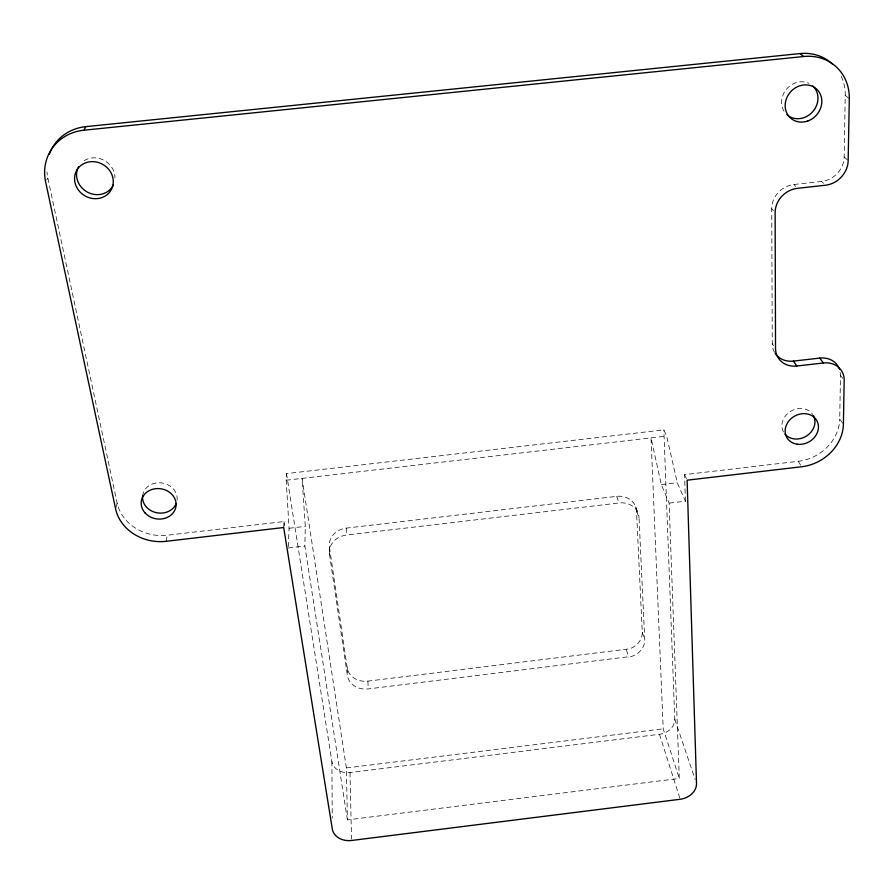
<?xml version="1.0" encoding="UTF-8"?>
<svg xmlns="http://www.w3.org/2000/svg" width="894" height="894" viewBox="0 0 894 894"><rect width="100%" height="100%" fill="white"/><g stroke="black" fill="none" stroke-linecap="round" stroke-linejoin="round"><path stroke-width="0.67" stroke-dasharray="4.47 3.35" d="M842.651 423.197L839.723 419.018L840.472 375.29A21.735 18.74 -32.1 0 0 840.125 371.524M774.472 352.247A22.004 19.232 -33.2 0 1 772.26 343.698L771.734 208.704A23.155 20.618 -41.4 0 1 793.872 184.499L821.631 181.437A23.624 20.942 -44.9 0 0 844.182 156.953L845.221 95.423A48.555 43.415 -49 0 0 840.069 73.911M347.408 819.887L304.854 546.044L305.312 526.365L302.094 478.391L346.38 767.946L347.408 819.887L679.295 778.451L669.103 503.121L661.314 484.593L651.022 437.87L663.214 728.8L679.295 778.451M288.293 546.692L289.075 528.265L286.181 480.234L286.505 473.608L663.829 429.858L666.645 436.06L677.25 482.715L685.419 501.199L669.103 503.121M283.689 527.516L283.979 521.548L167.267 535.227A43.482 37.839 9 0 1 117.114 502.987L47.84 177.995A48.991 44.745 31.5 0 1 46.98 171.961M166.139 541.306L167.267 535.227M115.918 507.725L117.114 502.987M46.734 179.962L47.84 177.995M329.45 547.229L347.263 667.974A18.584 15.623 -4.2 0 0 367.892 681.139L629.555 648.832A18.439 15.444 -16.2 0 0 642.272 632.27L636.506 511.022A19.199 16.695 -18.5 0 0 616.67 496.349L346.291 528.119A19.355 16.908 -2.5 0 0 329.45 547.229L329.495 554.291L347.442 675.708A18.729 15.701 -4.2 0 0 368.227 688.928L631.924 656.33A18.584 15.522 -16.1 0 0 644.742 639.668L639.031 517.727L636.506 511.022M346.38 767.946L663.214 728.8M286.505 473.608L331.886 761.52A16.248 13.22 -3.9 0 0 349.99 772.561L659.47 734.287A16.092 13.052 -16.1 0 0 674.769 719.223L663.829 429.858M685.419 501.199L684.569 474.625L798.275 461.304A42.711 36.688 -29.4 0 0 839.723 419.018M289.075 528.265L305.312 526.365M661.314 484.593L677.25 482.715M329.495 554.291A19.512 17.008 -2.6 0 1 346.459 535.059L619.05 502.976A19.355 16.785 -18.5 0 1 639.031 517.727M288.237 548L304.854 546.044M286.181 480.234L666.645 436.06M845.221 95.423L849.3 98.642M844.182 156.953L848.171 160.585M821.631 181.437L823.53 183.337M793.872 184.499L795.671 186.41M771.734 208.704L773.433 210.693M840.472 375.29L842.696 378.274M772.26 343.698L773.567 345.62M798.275 461.304L801.605 466.769M684.569 474.625L687.106 480.19M635.656 506.742L638.182 513.424M616.67 496.349L619.05 502.976M674.769 719.223L695.186 779.624M642.272 632.27L644.742 639.668M659.47 734.287L679.764 797.94M626.359 649.748L628.706 657.246M283.979 521.548L284.828 526.845M367.892 681.139L368.227 688.928M346.291 528.119L346.459 535.059M349.99 772.561L351.521 839.086M347.263 667.974L347.442 675.708M331.886 761.52L332.255 818.066M784.016 111.191A19.333 17.288 -49 0 1 786.943 88.64A19.333 17.288 -49 0 1 808.981 83.354M783.446 431.958A17.087 14.673 -29.4 0 1 790.844 411.184A17.087 14.673 -29.4 0 1 812.814 414.548M142.559 496.036A17.388 15.131 8.9 0 1 161.356 482.894A17.388 15.131 8.9 0 1 177.101 500.003M84.103 160.741A19.646 17.947 31.2 0 1 104.363 160.484A19.646 17.947 31.2 0 1 114.957 177.906"/><path stroke-width="1.34" d="M775.132 353.32A22.004 19.232 -33.2 0 0 793.425 361.109L819.764 358.092L823.352 362.975A21.892 18.841 -32 0 1 844.182 380.263L843.388 424.248A43.024 36.889 -29.3 0 1 801.605 466.769L687.106 480.19L696.515 783.557A17.087 13.533 -15.8 0 1 680.189 799.27L351.554 840.472A17.277 13.734 -4.2 0 1 332.322 829.096L283.689 527.516L166.139 541.306A43.795 38.04 8.8 0 1 115.617 508.921L45.628 181.94A49.371 45.058 31.2 0 1 83.947 130.211L85.88 126.635L799.974 53.573A48.555 43.415 -49 0 1 832.37 63.988M799.974 53.573L803.751 56.501A48.935 43.705 -48.7 0 1 849.3 98.642L848.171 160.585A23.814 21.076 -44.6 0 1 825.43 185.237L797.47 188.321A23.333 20.741 -41.2 0 0 775.132 212.694L775.523 348.515A22.16 19.344 -33 0 0 796.822 366.015L823.352 362.975M83.947 130.211L803.751 56.501M793.425 361.109L796.822 366.015M812.747 85.891A19.333 17.288 -49 0 1 812.59 111.839A19.333 17.288 -49 0 1 786.899 114.667M813.462 415.654A17.087 14.673 -29.4 0 1 806.634 435.926A17.087 14.673 -29.4 0 1 784.876 434.071M176.107 503.814A17.388 15.131 8.9 0 1 156.081 512.62A17.388 15.131 8.9 0 1 142.559 496.036M113.426 184.779A19.646 17.947 31.2 0 1 87.735 192.299A19.646 17.947 31.2 0 1 78.538 166.765M49.326 154.282A48.991 44.745 31.5 0 1 85.88 126.635M819.764 358.092A21.735 18.74 -32.1 0 1 839.466 369.144M808.075 120.88A19.489 17.399 -48.7 0 0 816.58 89.054A19.489 17.399 -48.7 0 0 785.826 100.541A19.489 17.399 -48.7 0 0 808.075 120.88M797.336 444.229A17.209 14.751 -29.3 0 0 817.921 423.253A17.209 14.751 -29.3 0 0 790.128 419.532A17.209 14.751 -29.3 0 0 797.336 444.229M145.219 513.089A17.522 15.209 8.8 0 0 175.034 509.725A17.522 15.209 8.8 0 0 155.679 488.683A17.522 15.209 8.8 0 0 145.219 513.089M76.482 186.857A19.802 18.07 30.9 0 0 109.928 191.785A19.802 18.07 30.9 0 0 95.345 161.836A19.802 18.07 30.9 0 0 76.482 186.857"/></g></svg>
